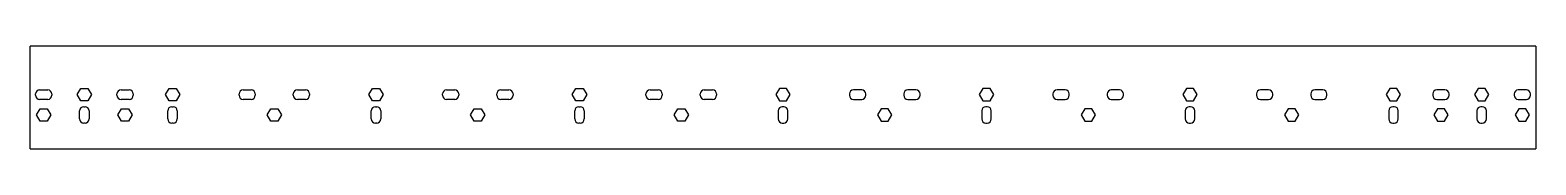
# Model space of a CAD drawing. Header units: millimetres. Extents: x 0 to 1110, y 0 to 76.
import ezdxf

# ---------------------------------------------------------------- set-up
doc = ezdxf.new("R2010")
doc.units = ezdxf.units.MM

msp = doc.modelspace()

# ---------------------------------------------------------------- linework, layer by layer
at = {"color": 7, "linetype": 'Continuous', "lineweight": 25}
for p, q in [((0, 0), (0, 76)), ((1110, 76), (0, 76)), ((1110, 76), (1110, 0)), ((34.7, 40.1), (37.4, 44.6)), ((37.4, 44.6), (42.6, 44.6)), ((42.6, 44.6), (45.3, 40.1)), ((99.7, 40.1), (102.4, 44.6)), ((102.4, 44.6), (107.6, 44.6)), ((107.6, 44.6), (110.3, 40.1)), ((249.7, 40.1), (252.4, 44.6)), ((252.4, 44.6), (257.6, 44.6)), ((257.6, 44.6), (260.3, 40.1)), ((399.7, 40.1), (402.4, 44.6)), ((402.4, 44.6), (407.6, 44.6)), ((407.6, 44.6), (410.3, 40.1)), ((552.4, 44.6), (549.7, 40.1)), ((557.6, 44.6), (552.4, 44.6)), ((560.3, 40.1), (557.6, 44.6)), ((702.4, 44.6), (699.7, 40.1)), ((707.6, 44.6), (702.4, 44.6)), ((710.3, 40.1), (707.6, 44.6)), ((852.4, 44.6), (849.7, 40.1)), ((857.6, 44.6), (852.4, 44.6)), ((860.3, 40.1), (857.6, 44.6)), ((1002.4, 44.6), (999.7, 40.1)), ((1007.6, 44.6), (1002.4, 44.6)), ((1010.3, 40.1), (1007.6, 44.6)), ((1067.4, 44.6), (1064.7, 40.1)), ((1072.6, 44.6), (1067.4, 44.6)), ((1075.3, 40.1), (1072.6, 44.6)), ((4, 39.6), (4, 40.6)), ((7, 43.6), (13, 43.6)), ((13, 36.6), (7, 36.6)), ((16, 40.6), (16, 39.6)), ((37.4, 35.5), (34.7, 40.1)), ((42.6, 35.5), (37.4, 35.5)), ((45.3, 40.1), (42.6, 35.5)), ((64, 39.6), (64, 40.6)), ((67, 43.6), (73, 43.6)), ((73, 36.6), (67, 36.6)), ((76, 40.6), (76, 39.6)), ((102.4, 35.5), (99.7, 40.1)), ((107.6, 35.5), (102.4, 35.5)), ((110.3, 40.1), (107.6, 35.5)), ((154, 39.6), (154, 40.6)), ((157, 43.6), (163, 43.6)), ((163, 36.6), (157, 36.6)), ((166, 40.6), (166, 39.6)), ((194, 39.6), (194, 40.6)), ((197, 43.6), (203, 43.6)), ((203, 36.6), (197, 36.6)), ((206, 40.6), (206, 39.6)), ((252.4, 35.5), (249.7, 40.1)), ((257.6, 35.5), (252.4, 35.5)), ((260.3, 40.1), (257.6, 35.5)), ((304, 39.6), (304, 40.6)), ((307, 43.6), (313, 43.6)), ((313, 36.6), (307, 36.6)), ((316, 40.6), (316, 39.6)), ((344, 39.6), (344, 40.6)), ((347, 43.6), (353, 43.6)), ((353, 36.6), (347, 36.6)), ((356, 40.6), (356, 39.6)), ((402.4, 35.5), (399.7, 40.1)), ((407.6, 35.5), (402.4, 35.5)), ((410.3, 40.1), (407.6, 35.5)), ((454, 39.6), (454, 40.6)), ((457, 43.6), (463, 43.6)), ((463, 36.6), (457, 36.6)), ((466, 40.6), (466, 39.6)), ((494, 39.6), (494, 40.6)), ((497, 43.6), (503, 43.6)), ((503, 36.6), (497, 36.6)), ((506, 40.6), (506, 39.6)), ((549.7, 40.1), (552.4, 35.5)), ((552.4, 35.5), (557.6, 35.5)), ((557.6, 35.5), (560.3, 40.1)), ((604, 40.6), (604, 39.6)), ((613, 43.6), (607, 43.6)), ((607, 36.6), (613, 36.6)), ((616, 39.6), (616, 40.6)), ((644, 40.6), (644, 39.6)), ((653, 43.6), (647, 43.6)), ((647, 36.6), (653, 36.6)), ((656, 39.6), (656, 40.6)), ((699.7, 40.1), (702.4, 35.5)), ((702.4, 35.5), (707.6, 35.5)), ((707.6, 35.5), (710.3, 40.1)), ((754, 40.6), (754, 39.6)), ((763, 43.6), (757, 43.6)), ((757, 36.6), (763, 36.6)), ((766, 39.6), (766, 40.6)), ((794, 40.6), (794, 39.6)), ((803, 43.6), (797, 43.6)), ((797, 36.6), (803, 36.6)), ((806, 39.6), (806, 40.6)), ((849.7, 40.1), (852.4, 35.5)), ((852.4, 35.5), (857.6, 35.5)), ((857.6, 35.5), (860.3, 40.1)), ((904, 40.6), (904, 39.6)), ((913, 43.6), (907, 43.6)), ((907, 36.6), (913, 36.6)), ((916, 39.6), (916, 40.6)), ((944, 40.6), (944, 39.6)), ((953, 43.6), (947, 43.6)), ((947, 36.6), (953, 36.6)), ((956, 39.6), (956, 40.6)), ((999.7, 40.1), (1002.4, 35.5)), ((1002.4, 35.5), (1007.6, 35.5)), ((1007.6, 35.5), (1010.3, 40.1)), ((1034, 40.6), (1034, 39.6)), ((1043, 43.6), (1037, 43.6)), ((1037, 36.6), (1043, 36.6)), ((1046, 39.6), (1046, 40.6)), ((1064.7, 40.1), (1067.4, 35.5)), ((1067.4, 35.5), (1072.6, 35.5)), ((1072.6, 35.5), (1075.3, 40.1)), ((1094, 40.6), (1094, 39.6)), ((1103, 43.6), (1097, 43.6)), ((1097, 36.6), (1103, 36.6)), ((1106, 39.6), (1106, 40.6)), ((4.7, 25.1), (7.4, 29.6)), ((7.4, 20.5), (4.7, 25.1)), ((7.4, 29.6), (12.6, 29.6)), ((12.6, 29.6), (15.3, 25.1)), ((15.3, 25.1), (12.6, 20.5)), ((36.5, 22.1), (36.5, 28.1)), ((39.5, 31.1), (40.5, 31.1)), ((43.5, 28.1), (43.5, 22.1)), ((64.7, 25.1), (67.4, 29.6)), ((67.4, 20.5), (64.7, 25.1)), ((67.4, 29.6), (72.6, 29.6)), ((72.6, 29.6), (75.3, 25.1)), ((75.3, 25.1), (72.6, 20.5)), ((101.5, 22.1), (101.5, 28.1)), ((104.5, 31.1), (105.5, 31.1)), ((108.5, 28.1), (108.5, 22.1)), ((174.7, 25.1), (177.4, 29.6)), ((177.4, 20.5), (174.7, 25.1)), ((177.4, 29.6), (182.6, 29.6)), ((182.6, 29.6), (185.3, 25.1)), ((185.3, 25.1), (182.6, 20.5)), ((251.5, 22.1), (251.5, 28.1)), ((254.5, 31.1), (255.5, 31.1)), ((258.5, 28.1), (258.5, 22.1)), ((324.7, 25.1), (327.4, 29.6)), ((327.4, 20.5), (324.7, 25.1)), ((327.4, 29.6), (332.6, 29.6)), ((332.6, 29.6), (335.3, 25.1)), ((335.3, 25.1), (332.6, 20.5)), ((401.5, 22.1), (401.5, 28.1)), ((404.5, 31.1), (405.5, 31.1)), ((408.5, 28.1), (408.5, 22.1)), ((474.7, 25.1), (477.4, 29.6)), ((477.4, 20.5), (474.7, 25.1)), ((477.4, 29.6), (482.6, 29.6)), ((482.6, 29.6), (485.3, 25.1)), ((485.3, 25.1), (482.6, 20.5)), ((551.5, 28.1), (551.5, 22.1)), ((555.5, 31.1), (554.5, 31.1)), ((558.5, 22.1), (558.5, 28.1)), ((627.4, 29.6), (624.7, 25.1)), ((624.7, 25.1), (627.4, 20.5)), ((632.6, 29.6), (627.4, 29.6)), ((635.3, 25.1), (632.6, 29.6)), ((632.6, 20.5), (635.3, 25.1)), ((701.5, 28.1), (701.5, 22.1)), ((705.5, 31.1), (704.5, 31.1)), ((708.5, 22.1), (708.5, 28.1)), ((777.4, 29.6), (774.7, 25.1)), ((774.7, 25.1), (777.4, 20.5)), ((782.6, 29.6), (777.4, 29.6)), ((785.3, 25.1), (782.6, 29.6)), ((782.6, 20.5), (785.3, 25.1)), ((851.5, 28.1), (851.5, 22.1)), ((855.5, 31.1), (854.5, 31.1)), ((858.5, 22.1), (858.5, 28.1)), ((927.4, 29.6), (924.7, 25.1)), ((924.7, 25.1), (927.4, 20.5)), ((932.6, 29.6), (927.4, 29.6)), ((935.3, 25.1), (932.6, 29.6)), ((932.6, 20.5), (935.3, 25.1)), ((1001.5, 28.1), (1001.5, 22.1)), ((1005.5, 31.1), (1004.5, 31.1)), ((1008.5, 22.1), (1008.5, 28.1)), ((1037.4, 29.6), (1034.7, 25.1)), ((1034.7, 25.1), (1037.4, 20.5)), ((1042.6, 29.6), (1037.4, 29.6)), ((1045.3, 25.1), (1042.6, 29.6)), ((1042.6, 20.5), (1045.3, 25.1)), ((1066.5, 28.1), (1066.5, 22.1)), ((1070.5, 31.1), (1069.5, 31.1)), ((1073.5, 22.1), (1073.5, 28.1)), ((1097.4, 29.6), (1094.7, 25.1)), ((1094.7, 25.1), (1097.4, 20.5)), ((1102.6, 29.6), (1097.4, 29.6)), ((1105.3, 25.1), (1102.6, 29.6)), ((1102.6, 20.5), (1105.3, 25.1)), ((12.6, 20.5), (7.4, 20.5)), ((40.5, 19.1), (39.5, 19.1)), ((72.6, 20.5), (67.4, 20.5)), ((105.5, 19.1), (104.5, 19.1)), ((182.6, 20.5), (177.4, 20.5)), ((255.5, 19.1), (254.5, 19.1)), ((332.6, 20.5), (327.4, 20.5)), ((405.5, 19.1), (404.5, 19.1)), ((482.6, 20.5), (477.4, 20.5)), ((554.5, 19.1), (555.5, 19.1)), ((627.4, 20.5), (632.6, 20.5)), ((704.5, 19.1), (705.5, 19.1)), ((777.4, 20.5), (782.6, 20.5)), ((854.5, 19.1), (855.5, 19.1)), ((927.4, 20.5), (932.6, 20.5)), ((1004.5, 19.1), (1005.5, 19.1)), ((1037.4, 20.5), (1042.6, 20.5)), ((1069.5, 19.1), (1070.5, 19.1)), ((1097.4, 20.5), (1102.6, 20.5)), ((0, 0), (1110, 0))]:
    msp.add_line(p, q, dxfattribs=at)
for centre, start, end in [((7, 40.6), 90, 180), ((7, 39.6), 180, 270), ((13, 40.6), 0, 90), ((13, 39.6), 270, 0), ((67, 40.6), 90, 180), ((67, 39.6), 180, 270), ((73, 40.6), 0, 90), ((73, 39.6), 270, 0), ((157, 40.6), 90, 180), ((157, 39.6), 180, 270), ((163, 40.6), 0, 90), ((163, 39.6), 270, 0), ((197, 40.6), 90, 180), ((197, 39.6), 180, 270), ((203, 40.6), 0, 90), ((203, 39.6), 270, 0), ((307, 40.6), 90, 180), ((307, 39.6), 180, 270), ((313, 40.6), 0, 90), ((313, 39.6), 270, 0), ((347, 40.6), 90, 180), ((347, 39.6), 180, 270), ((353, 40.6), 0, 90), ((353, 39.6), 270, 0), ((457, 40.6), 90, 180), ((457, 39.6), 180, 270), ((463, 40.6), 0, 90), ((463, 39.6), 270, 0), ((497, 40.6), 90, 180), ((497, 39.6), 180, 270), ((503, 40.6), 0, 90), ((503, 39.6), 270, 0), ((607, 40.6), 90, 180), ((607, 39.6), 180, 270), ((613, 40.6), 0, 90), ((613, 39.6), 270, 0), ((647, 40.6), 90, 180), ((647, 39.6), 180, 270), ((653, 40.6), 0, 90), ((653, 39.6), 270, 0), ((757, 40.6), 90, 180), ((757, 39.6), 180, 270), ((763, 40.6), 0, 90), ((763, 39.6), 270, 0), ((797, 40.6), 90, 180), ((797, 39.6), 180, 270), ((803, 40.6), 0, 90), ((803, 39.6), 270, 0), ((907, 40.6), 90, 180), ((907, 39.6), 180, 270), ((913, 40.6), 0, 90), ((913, 39.6), 270, 0), ((947, 40.6), 90, 180), ((947, 39.6), 180, 270), ((953, 40.6), 0, 90), ((953, 39.6), 270, 0), ((1037, 40.6), 90, 180), ((1037, 39.6), 180, 270), ((1043, 40.6), 0, 90), ((1043, 39.6), 270, 0), ((1097, 40.6), 90, 180), ((1097, 39.6), 180, 270), ((1103, 40.6), 0, 90), ((1103, 39.6), 270, 0), ((39.5, 28.1), 90, 180), ((40.5, 28.1), 0, 90), ((104.5, 28.1), 90, 180), ((105.5, 28.1), 0, 90), ((254.5, 28.1), 90, 180), ((255.5, 28.1), 0, 90), ((404.5, 28.1), 90, 180), ((405.5, 28.1), 0, 90), ((554.5, 28.1), 90, 180), ((555.5, 28.1), 0, 90), ((704.5, 28.1), 90, 180), ((705.5, 28.1), 0, 90), ((854.5, 28.1), 90, 180), ((855.5, 28.1), 0, 90), ((1004.5, 28.1), 90, 180), ((1005.5, 28.1), 0, 90), ((1069.5, 28.1), 90, 180), ((1070.5, 28.1), 0, 90), ((39.5, 22.1), 180, 270), ((40.5, 22.1), 270, 0), ((104.5, 22.1), 180, 270), ((105.5, 22.1), 270, 0), ((254.5, 22.1), 180, 270), ((255.5, 22.1), 270, 0), ((404.5, 22.1), 180, 270), ((405.5, 22.1), 270, 0), ((554.5, 22.1), 180, 270), ((555.5, 22.1), 270, 0), ((704.5, 22.1), 180, 270), ((705.5, 22.1), 270, 0), ((854.5, 22.1), 180, 270), ((855.5, 22.1), 270, 0), ((1004.5, 22.1), 180, 270), ((1005.5, 22.1), 270, 0), ((1069.5, 22.1), 180, 270), ((1070.5, 22.1), 270, 0)]:
    msp.add_arc(centre, 3, start, end, dxfattribs=at)

doc.saveas('drawing.dxf')
